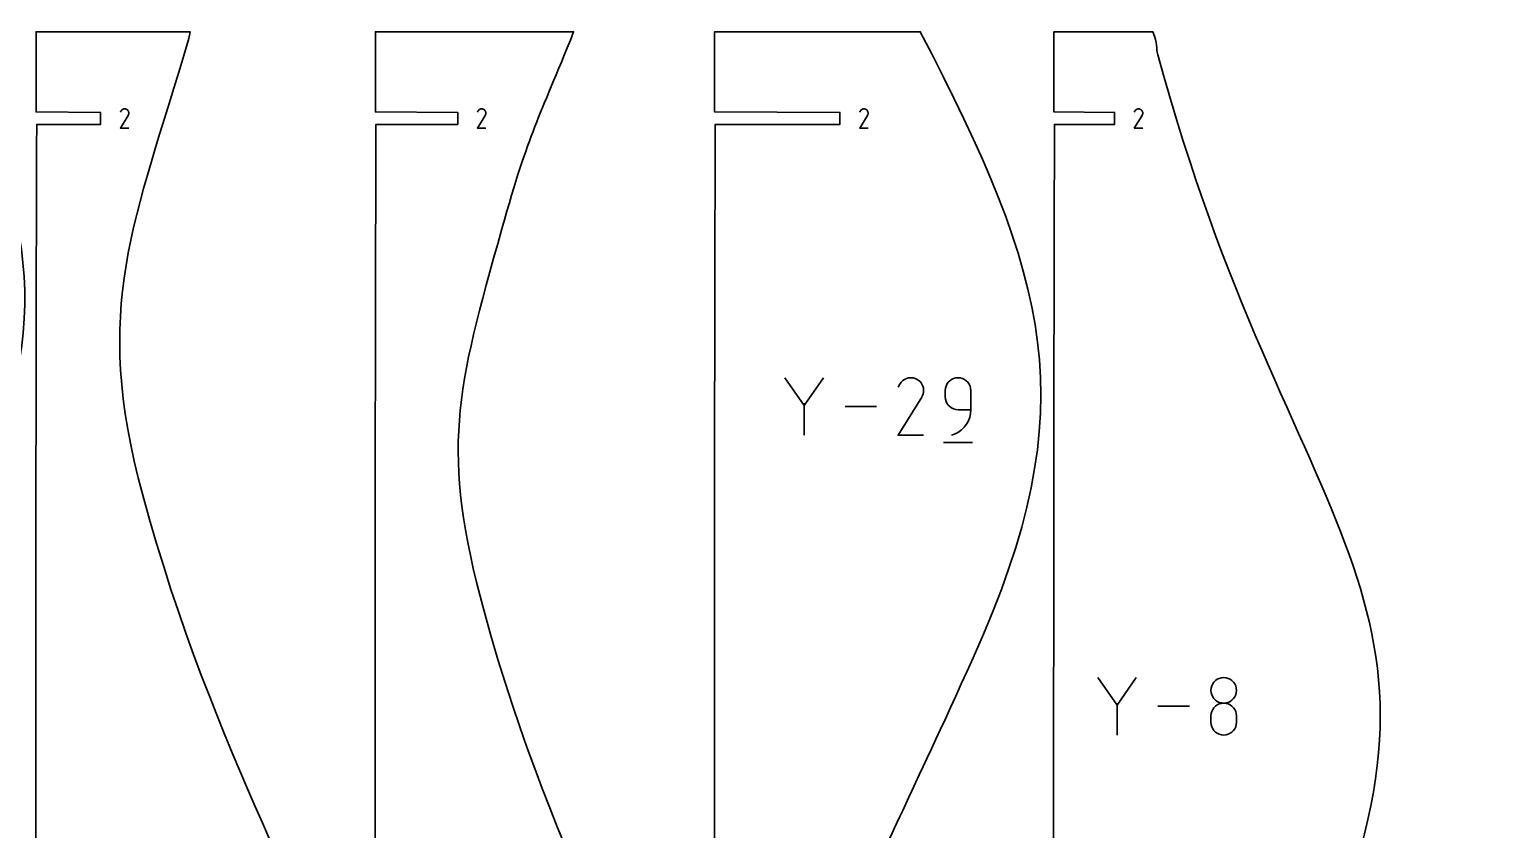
# Model space of a CAD drawing. Header units: centimetres. Extents: x -100 to 52, y -49 to 45.
# Drawn here: x -38.65 to -2.22, y -29.38 to -9.33 of the extents above; entities that cross this region are included whole.
import ezdxf

# ---------------------------------------------------------------- set-up
doc = ezdxf.new("R2010")
doc.units = ezdxf.units.CM
doc.header["$MEASUREMENT"] = 0
doc.layers.add('layer 1', color=7, linetype='Continuous')

msp = doc.modelspace()

# ---------------------------------------------------------------- linework, layer by layer
at = {"layer": 'layer 1', "color": 250, "lineweight": 35}
for points, knots in [([(-46.97251, -33.68305), (-46.97251, -33.68305), (-46.97252, -47.19137), (-46.97252, -47.19137), (-46.97252, -47.19137), (-46.97252, -47.19137), (-44.27673, -47.20637), (-44.27673, -47.20637), (-44.27673, -47.20637), (-44.27673, -47.20637), (-44.27673, -47.50637), (-44.27673, -47.50637), (-44.27673, -47.50637), (-44.27673, -47.50637), (-46.95752, -47.50637), (-46.95752, -47.50637), (-46.95752, -47.50637), (-46.95752, -47.50637), (-46.97253, -49.42971), (-46.97253, -49.42971), (-46.97253, -49.42971), (-46.97253, -49.42971), (-40.61909, -49.42972), (-40.61909, -49.42972), (-40.61909, -49.42972), (-42.99628, -45.0543), (-45.83332, -38.14556), (-44.51097, -33.18594), (-44.51097, -33.18594), (-42.70137, -26.39884), (-43.3204, -28.61647), (-40.50221, -22.38732), (-40.50221, -22.38732), (-37.73853, -16.27867), (-38.67377, -14.53094), (-40.49399, -9.40449), (-40.49399, -9.40449), (-41.5601, -9.33442), (-45.30169, -9.40054), (-46.97252, -9.40054), (-46.97252, -9.40054), (-46.97252, -9.40054), (-46.97251, -11.4062), (-46.97251, -11.4062), (-46.97251, -11.4062), (-46.97251, -11.4062), (-43.27858, -11.4212), (-43.27858, -11.4212), (-43.27858, -11.4212), (-43.27858, -11.4212), (-43.27858, -11.7212), (-43.27858, -11.7212), (-43.27858, -11.7212), (-43.27858, -11.7212), (-46.95751, -11.7212), (-46.95751, -11.7212), (-46.95751, -11.7212), (-46.97998, -19.04242), (-46.97251, -26.36179), (-46.97251, -33.68305)], [0, 0, 0, 0, 0.0625, 0.0625, 0.0625, 0.0625, 0.125, 0.125, 0.125, 0.125, 0.1875, 0.1875, 0.1875, 0.1875, 0.25, 0.25, 0.25, 0.25, 0.3125, 0.3125, 0.3125, 0.3125, 0.375, 0.375, 0.375, 0.375, 0.4375, 0.4375, 0.4375, 0.4375, 0.5, 0.5, 0.5, 0.5, 0.5625, 0.5625, 0.5625, 0.5625, 0.625, 0.625, 0.625, 0.625, 0.6875, 0.6875, 0.6875, 0.6875, 0.75, 0.75, 0.75, 0.75, 0.8125, 0.8125, 0.8125, 0.8125, 0.875, 0.875, 0.875, 0.875, 1, 1, 1, 1]), ([(-37.4695, -49.4297), (-37.4695, -49.4297), (-34.54149, -49.42946), (-34.54149, -49.42946), (-34.54149, -49.42946), (-32.00404, -43.59257), (-29.44385, -39.98871), (-30.68719, -34.54981), (-30.68719, -34.54981), (-31.32018, -31.78086), (-34.02333, -27.58252), (-35.81053, -21.00311), (-35.81053, -21.00311), (-37.0928, -16.28254), (-36.02768, -14.19826), (-34.65406, -9.57054), (-34.65406, -9.57054), (-34.65406, -9.57054), (-34.62388, -9.40048), (-34.62388, -9.40048), (-34.62388, -9.40048), (-34.62388, -9.40048), (-38.48029, -9.40051), (-38.48029, -9.40051), (-38.48029, -9.40051), (-38.48029, -9.40051), (-38.48028, -11.40618), (-38.48028, -11.40618), (-38.48028, -11.40618), (-38.48028, -11.40618), (-36.86356, -11.42118), (-36.86356, -11.42118), (-36.86356, -11.42118), (-36.86356, -11.42118), (-36.86356, -11.72118), (-36.86356, -11.72118), (-36.86356, -11.72118), (-36.86356, -11.72118), (-38.46528, -11.72118), (-38.46528, -11.72118), (-38.46528, -11.72118), (-38.50153, -23.53846), (-38.48027, -35.37221), (-38.48029, -47.19135), (-38.48029, -47.19135), (-38.48029, -47.19135), (-36.04575, -47.20635), (-36.04575, -47.20635), (-36.04575, -47.20635), (-36.04575, -47.20635), (-36.04575, -47.50635), (-36.04575, -47.50635), (-36.04575, -47.50635), (-36.04575, -47.50635), (-38.46529, -47.50635), (-38.46529, -47.50635), (-38.46529, -47.50635), (-38.46529, -47.50635), (-38.4803, -49.4297), (-38.4803, -49.4297), (-38.4803, -49.4297), (-38.4803, -49.4297), (-37.4695, -49.4297), (-37.4695, -49.4297)], [0, 0, 0, 0, 0.05882353, 0.05882353, 0.05882353, 0.05882353, 0.11764706, 0.11764706, 0.11764706, 0.11764706, 0.17647059, 0.17647059, 0.17647059, 0.17647059, 0.23529412, 0.23529412, 0.23529412, 0.23529412, 0.29411765, 0.29411765, 0.29411765, 0.29411765, 0.35294118, 0.35294118, 0.35294118, 0.35294118, 0.41176471, 0.41176471, 0.41176471, 0.41176471, 0.47058824, 0.47058824, 0.47058824, 0.47058824, 0.52941176, 0.52941176, 0.52941176, 0.52941176, 0.58823529, 0.58823529, 0.58823529, 0.58823529, 0.64705882, 0.64705882, 0.64705882, 0.64705882, 0.70588235, 0.70588235, 0.70588235, 0.70588235, 0.76470588, 0.76470588, 0.76470588, 0.76470588, 0.82352941, 0.82352941, 0.82352941, 0.82352941, 0.88235294, 0.88235294, 0.88235294, 0.88235294, 1, 1, 1, 1]), ([(-24.13662, -47.68926), (-22.34251, -44.39779), (-21.29447, -41.16582), (-22.13135, -37.51587), (-22.13135, -37.51587), (-22.93789, -33.99822), (-25.44959, -30.56522), (-27.26744, -23.90379), (-27.26744, -23.90379), (-28.36561, -19.87958), (-27.96541, -18.39204), (-26.82126, -14.33683), (-26.82126, -14.33683), (-26.11019, -11.8166), (-25.92911, -11.67033), (-25.02457, -9.40047), (-25.02457, -9.40047), (-25.02457, -9.40047), (-29.98754, -9.40052), (-29.98754, -9.40052), (-29.98754, -9.40052), (-29.98754, -9.40052), (-29.98809, -11.40619), (-29.98809, -11.40619), (-29.98809, -11.40619), (-29.98809, -11.40619), (-27.92709, -11.42119), (-27.92709, -11.42119), (-27.92709, -11.42119), (-27.92709, -11.42119), (-27.92709, -11.72119), (-27.92709, -11.72119), (-27.92709, -11.72119), (-27.92709, -11.72119), (-29.97309, -11.72119), (-29.97309, -11.72119), (-29.97309, -11.72119), (-30.00931, -23.53848), (-29.98807, -35.37221), (-29.98809, -47.19135), (-29.98809, -47.19135), (-29.98809, -47.19135), (-26.93232, -47.20635), (-26.93232, -47.20635), (-26.93232, -47.20635), (-26.93232, -47.20635), (-26.93232, -47.50635), (-26.93232, -47.50635), (-26.93232, -47.50635), (-26.93232, -47.50635), (-29.97309, -47.50635), (-29.97309, -47.50635), (-29.97309, -47.50635), (-29.97309, -47.50635), (-29.98809, -49.42971), (-29.98809, -49.42971), (-29.98809, -49.42971), (-29.98809, -49.42971), (-24.93299, -49.42971), (-24.93299, -49.42971), (-24.93299, -49.42971), (-24.93299, -49.42971), (-24.13662, -47.68926), (-24.13662, -47.68926)], [0, 0, 0, 0, 0.05882353, 0.05882353, 0.05882353, 0.05882353, 0.11764706, 0.11764706, 0.11764706, 0.11764706, 0.17647059, 0.17647059, 0.17647059, 0.17647059, 0.23529412, 0.23529412, 0.23529412, 0.23529412, 0.29411765, 0.29411765, 0.29411765, 0.29411765, 0.35294118, 0.35294118, 0.35294118, 0.35294118, 0.41176471, 0.41176471, 0.41176471, 0.41176471, 0.47058824, 0.47058824, 0.47058824, 0.47058824, 0.52941176, 0.52941176, 0.52941176, 0.52941176, 0.58823529, 0.58823529, 0.58823529, 0.58823529, 0.64705882, 0.64705882, 0.64705882, 0.64705882, 0.70588235, 0.70588235, 0.70588235, 0.70588235, 0.76470588, 0.76470588, 0.76470588, 0.76470588, 0.82352941, 0.82352941, 0.82352941, 0.82352941, 0.88235294, 0.88235294, 0.88235294, 0.88235294, 1, 1, 1, 1]), ([(-21.49588, -42.21693), (-21.49588, -42.21693), (-21.49589, -47.19136), (-21.49589, -47.19136), (-21.49589, -47.19136), (-21.49589, -47.19136), (-19.37019, -47.20636), (-19.37019, -47.20636), (-19.37019, -47.20636), (-19.37019, -47.20636), (-19.37019, -47.50636), (-19.37019, -47.50636), (-19.37019, -47.50636), (-19.37019, -47.50636), (-21.48089, -47.50636), (-21.48089, -47.50636), (-21.48089, -47.50636), (-21.48089, -47.50636), (-21.49589, -49.42972), (-21.49589, -49.42972), (-21.49589, -49.42972), (-21.49589, -49.42972), (-16.44078, -49.42971), (-16.44078, -49.42971), (-16.44078, -49.42971), (-17.84789, -45.92384), (-20.18215, -40.43414), (-19.19208, -36.66673), (-19.19208, -36.66673), (-17.19054, -29.05045), (-18.32645, -32.37485), (-15.02472, -25.07084), (-15.02472, -25.07084), (-12.15916, -18.73171), (-13.15157, -15.56762), (-16.347, -9.40049), (-16.347, -9.40049), (-16.347, -9.40049), (-21.49589, -9.40053), (-21.49589, -9.40053), (-21.49589, -9.40053), (-21.49589, -9.40053), (-21.49589, -11.40619), (-21.49589, -11.40619), (-21.49589, -11.40619), (-21.49589, -11.40619), (-18.35797, -11.42119), (-18.35797, -11.42119), (-18.35797, -11.42119), (-18.35797, -11.42119), (-18.35797, -11.72119), (-18.35797, -11.72119), (-18.35797, -11.72119), (-18.35797, -11.72119), (-21.48089, -11.72119), (-21.48089, -11.72119), (-21.48089, -11.72119), (-21.51205, -21.88293), (-21.49588, -32.05421), (-21.49588, -42.21693)], [0, 0, 0, 0, 0.0625, 0.0625, 0.0625, 0.0625, 0.125, 0.125, 0.125, 0.125, 0.1875, 0.1875, 0.1875, 0.1875, 0.25, 0.25, 0.25, 0.25, 0.3125, 0.3125, 0.3125, 0.3125, 0.375, 0.375, 0.375, 0.375, 0.4375, 0.4375, 0.4375, 0.4375, 0.5, 0.5, 0.5, 0.5, 0.5625, 0.5625, 0.5625, 0.5625, 0.625, 0.625, 0.625, 0.625, 0.6875, 0.6875, 0.6875, 0.6875, 0.75, 0.75, 0.75, 0.75, 0.8125, 0.8125, 0.8125, 0.8125, 0.875, 0.875, 0.875, 0.875, 1, 1, 1, 1]), ([(-10.89145, -47.68926), (-11.51258, -43.60553), (-8.03931, -36.49892), (-6.53284, -33.1214), (-6.53284, -33.1214), (-2.21573, -23.44236), (-7.11067, -22.1584), (-10.3996, -9.98059), (-10.3996, -9.98059), (-10.45217, -9.78595), (-10.4042, -9.71659), (-10.52526, -9.40052), (-10.52526, -9.40052), (-10.52526, -9.40052), (-13.0037, -9.40056), (-13.0037, -9.40056), (-13.0037, -9.40056), (-13.0037, -9.40056), (-13.00369, -11.40619), (-13.00369, -11.40619), (-13.00369, -11.40619), (-13.00369, -11.40619), (-11.48609, -11.42119), (-11.48609, -11.42119), (-11.48609, -11.42119), (-11.48609, -11.42119), (-11.48609, -11.72119), (-11.48609, -11.72119), (-11.48609, -11.72119), (-11.48609, -11.72119), (-12.98869, -11.72119), (-12.98869, -11.72119), (-12.98869, -11.72119), (-13.02489, -23.53849), (-13.00362, -35.37221), (-13.00369, -47.19136), (-13.00369, -47.19136), (-13.00369, -47.19136), (-11.96148, -47.20636), (-11.96148, -47.20636), (-11.96148, -47.20636), (-11.96148, -47.20636), (-11.96148, -47.50636), (-11.96148, -47.50636), (-11.96148, -47.50636), (-11.96148, -47.50636), (-12.98869, -47.50636), (-12.98869, -47.50636), (-12.98869, -47.50636), (-12.98869, -47.50636), (-13.0037, -49.42969), (-13.0037, -49.42969), (-13.0037, -49.42969), (-13.0037, -49.42969), (-10.57145, -49.42972), (-10.57145, -49.42972), (-10.57145, -49.42972), (-10.57145, -49.42972), (-10.89145, -47.68926), (-10.89145, -47.68926)], [0, 0, 0, 0, 0.0625, 0.0625, 0.0625, 0.0625, 0.125, 0.125, 0.125, 0.125, 0.1875, 0.1875, 0.1875, 0.1875, 0.25, 0.25, 0.25, 0.25, 0.3125, 0.3125, 0.3125, 0.3125, 0.375, 0.375, 0.375, 0.375, 0.4375, 0.4375, 0.4375, 0.4375, 0.5, 0.5, 0.5, 0.5, 0.5625, 0.5625, 0.5625, 0.5625, 0.625, 0.625, 0.625, 0.625, 0.6875, 0.6875, 0.6875, 0.6875, 0.75, 0.75, 0.75, 0.75, 0.8125, 0.8125, 0.8125, 0.8125, 0.875, 0.875, 0.875, 0.875, 1, 1, 1, 1]), ([(-36.15703, -11.81118), (-36.15703, -11.81118), (-36.37021, -11.81118), (-36.37021, -11.81118), (-36.37021, -11.81118), (-36.37021, -11.81118), (-36.17323, -11.49406), (-36.17323, -11.49406), (-36.17323, -11.49406), (-36.17323, -11.49406), (-36.17299, -11.49377), (-36.17299, -11.49377), (-36.17299, -11.49377), (-36.17299, -11.49377), (-36.17277, -11.49348), (-36.17277, -11.49348), (-36.17277, -11.49348), (-36.17277, -11.49348), (-36.17255, -11.49318), (-36.17255, -11.49318), (-36.17255, -11.49318), (-36.17255, -11.49318), (-36.17234, -11.49287), (-36.17234, -11.49287), (-36.17234, -11.49287), (-36.17234, -11.49287), (-36.17213, -11.49256), (-36.17213, -11.49256), (-36.17213, -11.49256), (-36.17213, -11.49256), (-36.17193, -11.49223), (-36.17193, -11.49223), (-36.17193, -11.49223), (-36.17193, -11.49223), (-36.17173, -11.49188), (-36.17173, -11.49188), (-36.17173, -11.49188), (-36.17173, -11.49188), (-36.17153, -11.49152), (-36.17153, -11.49152), (-36.17153, -11.49152), (-36.17153, -11.49152), (-36.17133, -11.49114), (-36.17133, -11.49114), (-36.17133, -11.49114), (-36.17133, -11.49114), (-36.1632, -11.47368), (-36.1632, -11.47368), (-36.1632, -11.47368), (-36.1632, -11.47368), (-36.15845, -11.45558), (-36.15845, -11.45558), (-36.15845, -11.45558), (-36.15845, -11.45558), (-36.15696, -11.43725), (-36.15696, -11.43725), (-36.15696, -11.43725), (-36.15696, -11.43725), (-36.15863, -11.41909), (-36.15863, -11.41909), (-36.15863, -11.41909), (-36.15863, -11.41909), (-36.16332, -11.40153), (-36.16332, -11.40153), (-36.16332, -11.40153), (-36.16332, -11.40153), (-36.17093, -11.38496), (-36.17093, -11.38496), (-36.17093, -11.38496), (-36.17093, -11.38496), (-36.18135, -11.3698), (-36.18135, -11.3698), (-36.18135, -11.3698), (-36.18135, -11.3698), (-36.19444, -11.35645), (-36.19444, -11.35645), (-36.19444, -11.35645), (-36.19444, -11.35645), (-36.2101, -11.34533), (-36.2101, -11.34533), (-36.2101, -11.34533), (-36.2101, -11.34533), (-36.22762, -11.33731), (-36.22762, -11.33731), (-36.22762, -11.33731), (-36.22762, -11.33731), (-36.24575, -11.33263), (-36.24575, -11.33263), (-36.24575, -11.33263), (-36.24575, -11.33263), (-36.26409, -11.33119), (-36.26409, -11.33119), (-36.26409, -11.33119), (-36.26409, -11.33119), (-36.28224, -11.33288), (-36.28224, -11.33288), (-36.28224, -11.33288), (-36.28224, -11.33288), (-36.29979, -11.33759), (-36.29979, -11.33759), (-36.29979, -11.33759), (-36.29979, -11.33759), (-36.31634, -11.34521), (-36.31634, -11.34521), (-36.31634, -11.34521), (-36.31634, -11.34521), (-36.33148, -11.35565), (-36.33148, -11.35565), (-36.33148, -11.35565), (-36.33148, -11.35565), (-36.34481, -11.3688), (-36.34481, -11.3688), (-36.34481, -11.3688), (-36.34481, -11.3688), (-36.35592, -11.38455), (-36.35592, -11.38455), (-36.35592, -11.38455), (-36.35592, -11.38455), (-36.36991, -11.4114), (-36.36991, -11.4114)], [0, 0, 0, 0, 0.03225806, 0.03225806, 0.03225806, 0.03225806, 0.06451613, 0.06451613, 0.06451613, 0.06451613, 0.09677419, 0.09677419, 0.09677419, 0.09677419, 0.12903226, 0.12903226, 0.12903226, 0.12903226, 0.16129032, 0.16129032, 0.16129032, 0.16129032, 0.19354839, 0.19354839, 0.19354839, 0.19354839, 0.22580645, 0.22580645, 0.22580645, 0.22580645, 0.25806452, 0.25806452, 0.25806452, 0.25806452, 0.29032258, 0.29032258, 0.29032258, 0.29032258, 0.32258065, 0.32258065, 0.32258065, 0.32258065, 0.35483871, 0.35483871, 0.35483871, 0.35483871, 0.38709677, 0.38709677, 0.38709677, 0.38709677, 0.41935484, 0.41935484, 0.41935484, 0.41935484, 0.4516129, 0.4516129, 0.4516129, 0.4516129, 0.48387097, 0.48387097, 0.48387097, 0.48387097, 0.51612903, 0.51612903, 0.51612903, 0.51612903, 0.5483871, 0.5483871, 0.5483871, 0.5483871, 0.58064516, 0.58064516, 0.58064516, 0.58064516, 0.61290323, 0.61290323, 0.61290323, 0.61290323, 0.64516129, 0.64516129, 0.64516129, 0.64516129, 0.67741935, 0.67741935, 0.67741935, 0.67741935, 0.70967742, 0.70967742, 0.70967742, 0.70967742, 0.74193548, 0.74193548, 0.74193548, 0.74193548, 0.77419355, 0.77419355, 0.77419355, 0.77419355, 0.80645161, 0.80645161, 0.80645161, 0.80645161, 0.83870968, 0.83870968, 0.83870968, 0.83870968, 0.87096774, 0.87096774, 0.87096774, 0.87096774, 0.90322581, 0.90322581, 0.90322581, 0.90322581, 0.93548387, 0.93548387, 0.93548387, 0.93548387, 1, 1, 1, 1]), ([(-27.22056, -11.81119), (-27.22056, -11.81119), (-27.43374, -11.81119), (-27.43374, -11.81119), (-27.43374, -11.81119), (-27.43374, -11.81119), (-27.23676, -11.49407), (-27.23676, -11.49407), (-27.23676, -11.49407), (-27.23676, -11.49407), (-27.23652, -11.49378), (-27.23652, -11.49378), (-27.23652, -11.49378), (-27.23652, -11.49378), (-27.2363, -11.49348), (-27.2363, -11.49348), (-27.2363, -11.49348), (-27.2363, -11.49348), (-27.23608, -11.49319), (-27.23608, -11.49319), (-27.23608, -11.49319), (-27.23608, -11.49319), (-27.23587, -11.49288), (-27.23587, -11.49288), (-27.23587, -11.49288), (-27.23587, -11.49288), (-27.23566, -11.49256), (-27.23566, -11.49256), (-27.23566, -11.49256), (-27.23566, -11.49256), (-27.23546, -11.49223), (-27.23546, -11.49223), (-27.23546, -11.49223), (-27.23546, -11.49223), (-27.23526, -11.49189), (-27.23526, -11.49189), (-27.23526, -11.49189), (-27.23526, -11.49189), (-27.23506, -11.49153), (-27.23506, -11.49153), (-27.23506, -11.49153), (-27.23506, -11.49153), (-27.23486, -11.49115), (-27.23486, -11.49115), (-27.23486, -11.49115), (-27.23486, -11.49115), (-27.22673, -11.47369), (-27.22673, -11.47369), (-27.22673, -11.47369), (-27.22673, -11.47369), (-27.22198, -11.45558), (-27.22198, -11.45558), (-27.22198, -11.45558), (-27.22198, -11.45558), (-27.22049, -11.43725), (-27.22049, -11.43725), (-27.22049, -11.43725), (-27.22049, -11.43725), (-27.22216, -11.4191), (-27.22216, -11.4191), (-27.22216, -11.4191), (-27.22216, -11.4191), (-27.22685, -11.40153), (-27.22685, -11.40153), (-27.22685, -11.40153), (-27.22685, -11.40153), (-27.23446, -11.38497), (-27.23446, -11.38497), (-27.23446, -11.38497), (-27.23446, -11.38497), (-27.24488, -11.36981), (-27.24488, -11.36981), (-27.24488, -11.36981), (-27.24488, -11.36981), (-27.25797, -11.35646), (-27.25797, -11.35646), (-27.25797, -11.35646), (-27.25797, -11.35646), (-27.27363, -11.34534), (-27.27363, -11.34534), (-27.27363, -11.34534), (-27.27363, -11.34534), (-27.29115, -11.33732), (-27.29115, -11.33732), (-27.29115, -11.33732), (-27.29115, -11.33732), (-27.30928, -11.33264), (-27.30928, -11.33264), (-27.30928, -11.33264), (-27.30928, -11.33264), (-27.32762, -11.3312), (-27.32762, -11.3312), (-27.32762, -11.3312), (-27.32762, -11.3312), (-27.34577, -11.33288), (-27.34577, -11.33288), (-27.34577, -11.33288), (-27.34577, -11.33288), (-27.36332, -11.33759), (-27.36332, -11.33759), (-27.36332, -11.33759), (-27.36332, -11.33759), (-27.37987, -11.34522), (-27.37987, -11.34522), (-27.37987, -11.34522), (-27.37987, -11.34522), (-27.39501, -11.35566), (-27.39501, -11.35566), (-27.39501, -11.35566), (-27.39501, -11.35566), (-27.40834, -11.36881), (-27.40834, -11.36881), (-27.40834, -11.36881), (-27.40834, -11.36881), (-27.41945, -11.38456), (-27.41945, -11.38456), (-27.41945, -11.38456), (-27.41945, -11.38456), (-27.43344, -11.41141), (-27.43344, -11.41141)], [0, 0, 0, 0, 0.03225806, 0.03225806, 0.03225806, 0.03225806, 0.06451613, 0.06451613, 0.06451613, 0.06451613, 0.09677419, 0.09677419, 0.09677419, 0.09677419, 0.12903226, 0.12903226, 0.12903226, 0.12903226, 0.16129032, 0.16129032, 0.16129032, 0.16129032, 0.19354839, 0.19354839, 0.19354839, 0.19354839, 0.22580645, 0.22580645, 0.22580645, 0.22580645, 0.25806452, 0.25806452, 0.25806452, 0.25806452, 0.29032258, 0.29032258, 0.29032258, 0.29032258, 0.32258065, 0.32258065, 0.32258065, 0.32258065, 0.35483871, 0.35483871, 0.35483871, 0.35483871, 0.38709677, 0.38709677, 0.38709677, 0.38709677, 0.41935484, 0.41935484, 0.41935484, 0.41935484, 0.4516129, 0.4516129, 0.4516129, 0.4516129, 0.48387097, 0.48387097, 0.48387097, 0.48387097, 0.51612903, 0.51612903, 0.51612903, 0.51612903, 0.5483871, 0.5483871, 0.5483871, 0.5483871, 0.58064516, 0.58064516, 0.58064516, 0.58064516, 0.61290323, 0.61290323, 0.61290323, 0.61290323, 0.64516129, 0.64516129, 0.64516129, 0.64516129, 0.67741935, 0.67741935, 0.67741935, 0.67741935, 0.70967742, 0.70967742, 0.70967742, 0.70967742, 0.74193548, 0.74193548, 0.74193548, 0.74193548, 0.77419355, 0.77419355, 0.77419355, 0.77419355, 0.80645161, 0.80645161, 0.80645161, 0.80645161, 0.83870968, 0.83870968, 0.83870968, 0.83870968, 0.87096774, 0.87096774, 0.87096774, 0.87096774, 0.90322581, 0.90322581, 0.90322581, 0.90322581, 0.93548387, 0.93548387, 0.93548387, 0.93548387, 1, 1, 1, 1]), ([(-17.65144, -11.8112), (-17.65144, -11.8112), (-17.86462, -11.8112), (-17.86462, -11.8112), (-17.86462, -11.8112), (-17.86462, -11.8112), (-17.66763, -11.49408), (-17.66763, -11.49408), (-17.66763, -11.49408), (-17.66763, -11.49408), (-17.6674, -11.49379), (-17.6674, -11.49379), (-17.6674, -11.49379), (-17.6674, -11.49379), (-17.66717, -11.49349), (-17.66717, -11.49349), (-17.66717, -11.49349), (-17.66717, -11.49349), (-17.66695, -11.49319), (-17.66695, -11.49319), (-17.66695, -11.49319), (-17.66695, -11.49319), (-17.66674, -11.49289), (-17.66674, -11.49289), (-17.66674, -11.49289), (-17.66674, -11.49289), (-17.66654, -11.49257), (-17.66654, -11.49257), (-17.66654, -11.49257), (-17.66654, -11.49257), (-17.66634, -11.49224), (-17.66634, -11.49224), (-17.66634, -11.49224), (-17.66634, -11.49224), (-17.66614, -11.4919), (-17.66614, -11.4919), (-17.66614, -11.4919), (-17.66614, -11.4919), (-17.66594, -11.49154), (-17.66594, -11.49154), (-17.66594, -11.49154), (-17.66594, -11.49154), (-17.66574, -11.49116), (-17.66574, -11.49116), (-17.66574, -11.49116), (-17.66574, -11.49116), (-17.6576, -11.47369), (-17.6576, -11.47369), (-17.6576, -11.47369), (-17.6576, -11.47369), (-17.65285, -11.45559), (-17.65285, -11.45559), (-17.65285, -11.45559), (-17.65285, -11.45559), (-17.65137, -11.43726), (-17.65137, -11.43726), (-17.65137, -11.43726), (-17.65137, -11.43726), (-17.65303, -11.41911), (-17.65303, -11.41911), (-17.65303, -11.41911), (-17.65303, -11.41911), (-17.65773, -11.40154), (-17.65773, -11.40154), (-17.65773, -11.40154), (-17.65773, -11.40154), (-17.66534, -11.38497), (-17.66534, -11.38497), (-17.66534, -11.38497), (-17.66534, -11.38497), (-17.67575, -11.36981), (-17.67575, -11.36981), (-17.67575, -11.36981), (-17.67575, -11.36981), (-17.68885, -11.35647), (-17.68885, -11.35647), (-17.68885, -11.35647), (-17.68885, -11.35647), (-17.70451, -11.34534), (-17.70451, -11.34534), (-17.70451, -11.34534), (-17.70451, -11.34534), (-17.72202, -11.33733), (-17.72202, -11.33733), (-17.72202, -11.33733), (-17.72202, -11.33733), (-17.74015, -11.33265), (-17.74015, -11.33265), (-17.74015, -11.33265), (-17.74015, -11.33265), (-17.75849, -11.3312), (-17.75849, -11.3312), (-17.75849, -11.3312), (-17.75849, -11.3312), (-17.77664, -11.33289), (-17.77664, -11.33289), (-17.77664, -11.33289), (-17.77664, -11.33289), (-17.7942, -11.3376), (-17.7942, -11.3376), (-17.7942, -11.3376), (-17.7942, -11.3376), (-17.81074, -11.34523), (-17.81074, -11.34523), (-17.81074, -11.34523), (-17.81074, -11.34523), (-17.82589, -11.35567), (-17.82589, -11.35567), (-17.82589, -11.35567), (-17.82589, -11.35567), (-17.83921, -11.36882), (-17.83921, -11.36882), (-17.83921, -11.36882), (-17.83921, -11.36882), (-17.85032, -11.38457), (-17.85032, -11.38457), (-17.85032, -11.38457), (-17.85032, -11.38457), (-17.86432, -11.41142), (-17.86432, -11.41142)], [0, 0, 0, 0, 0.03225806, 0.03225806, 0.03225806, 0.03225806, 0.06451613, 0.06451613, 0.06451613, 0.06451613, 0.09677419, 0.09677419, 0.09677419, 0.09677419, 0.12903226, 0.12903226, 0.12903226, 0.12903226, 0.16129032, 0.16129032, 0.16129032, 0.16129032, 0.19354839, 0.19354839, 0.19354839, 0.19354839, 0.22580645, 0.22580645, 0.22580645, 0.22580645, 0.25806452, 0.25806452, 0.25806452, 0.25806452, 0.29032258, 0.29032258, 0.29032258, 0.29032258, 0.32258065, 0.32258065, 0.32258065, 0.32258065, 0.35483871, 0.35483871, 0.35483871, 0.35483871, 0.38709677, 0.38709677, 0.38709677, 0.38709677, 0.41935484, 0.41935484, 0.41935484, 0.41935484, 0.4516129, 0.4516129, 0.4516129, 0.4516129, 0.48387097, 0.48387097, 0.48387097, 0.48387097, 0.51612903, 0.51612903, 0.51612903, 0.51612903, 0.5483871, 0.5483871, 0.5483871, 0.5483871, 0.58064516, 0.58064516, 0.58064516, 0.58064516, 0.61290323, 0.61290323, 0.61290323, 0.61290323, 0.64516129, 0.64516129, 0.64516129, 0.64516129, 0.67741935, 0.67741935, 0.67741935, 0.67741935, 0.70967742, 0.70967742, 0.70967742, 0.70967742, 0.74193548, 0.74193548, 0.74193548, 0.74193548, 0.77419355, 0.77419355, 0.77419355, 0.77419355, 0.80645161, 0.80645161, 0.80645161, 0.80645161, 0.83870968, 0.83870968, 0.83870968, 0.83870968, 0.87096774, 0.87096774, 0.87096774, 0.87096774, 0.90322581, 0.90322581, 0.90322581, 0.90322581, 0.93548387, 0.93548387, 0.93548387, 0.93548387, 1, 1, 1, 1]), ([(-10.77956, -11.8112), (-10.77956, -11.8112), (-10.99274, -11.8112), (-10.99274, -11.8112), (-10.99274, -11.8112), (-10.99274, -11.8112), (-10.79576, -11.49408), (-10.79576, -11.49408), (-10.79576, -11.49408), (-10.79576, -11.49408), (-10.79552, -11.49379), (-10.79552, -11.49379), (-10.79552, -11.49379), (-10.79552, -11.49379), (-10.7953, -11.49349), (-10.7953, -11.49349), (-10.7953, -11.49349), (-10.7953, -11.49349), (-10.79508, -11.49319), (-10.79508, -11.49319), (-10.79508, -11.49319), (-10.79508, -11.49319), (-10.79487, -11.49289), (-10.79487, -11.49289), (-10.79487, -11.49289), (-10.79487, -11.49289), (-10.79466, -11.49257), (-10.79466, -11.49257), (-10.79466, -11.49257), (-10.79466, -11.49257), (-10.79446, -11.49224), (-10.79446, -11.49224), (-10.79446, -11.49224), (-10.79446, -11.49224), (-10.79426, -11.4919), (-10.79426, -11.4919), (-10.79426, -11.4919), (-10.79426, -11.4919), (-10.79406, -11.49154), (-10.79406, -11.49154), (-10.79406, -11.49154), (-10.79406, -11.49154), (-10.79386, -11.49116), (-10.79386, -11.49116), (-10.79386, -11.49116), (-10.79386, -11.49116), (-10.78573, -11.47369), (-10.78573, -11.47369), (-10.78573, -11.47369), (-10.78573, -11.47369), (-10.78098, -11.45559), (-10.78098, -11.45559), (-10.78098, -11.45559), (-10.78098, -11.45559), (-10.77949, -11.43726), (-10.77949, -11.43726), (-10.77949, -11.43726), (-10.77949, -11.43726), (-10.78115, -11.41911), (-10.78115, -11.41911), (-10.78115, -11.41911), (-10.78115, -11.41911), (-10.78585, -11.40154), (-10.78585, -11.40154), (-10.78585, -11.40154), (-10.78585, -11.40154), (-10.79346, -11.38497), (-10.79346, -11.38497), (-10.79346, -11.38497), (-10.79346, -11.38497), (-10.80388, -11.36981), (-10.80388, -11.36981), (-10.80388, -11.36981), (-10.80388, -11.36981), (-10.81697, -11.35647), (-10.81697, -11.35647), (-10.81697, -11.35647), (-10.81697, -11.35647), (-10.83263, -11.34535), (-10.83263, -11.34535), (-10.83263, -11.34535), (-10.83263, -11.34535), (-10.85014, -11.33733), (-10.85014, -11.33733), (-10.85014, -11.33733), (-10.85014, -11.33733), (-10.86827, -11.33265), (-10.86827, -11.33265), (-10.86827, -11.33265), (-10.86827, -11.33265), (-10.88662, -11.33121), (-10.88662, -11.33121), (-10.88662, -11.33121), (-10.88662, -11.33121), (-10.90477, -11.33289), (-10.90477, -11.33289), (-10.90477, -11.33289), (-10.90477, -11.33289), (-10.92232, -11.3376), (-10.92232, -11.3376), (-10.92232, -11.3376), (-10.92232, -11.3376), (-10.93887, -11.34523), (-10.93887, -11.34523), (-10.93887, -11.34523), (-10.93887, -11.34523), (-10.95401, -11.35567), (-10.95401, -11.35567), (-10.95401, -11.35567), (-10.95401, -11.35567), (-10.96734, -11.36882), (-10.96734, -11.36882), (-10.96734, -11.36882), (-10.96734, -11.36882), (-10.97845, -11.38457), (-10.97845, -11.38457), (-10.97845, -11.38457), (-10.97845, -11.38457), (-10.99244, -11.41142), (-10.99244, -11.41142)], [0, 0, 0, 0, 0.03225806, 0.03225806, 0.03225806, 0.03225806, 0.06451613, 0.06451613, 0.06451613, 0.06451613, 0.09677419, 0.09677419, 0.09677419, 0.09677419, 0.12903226, 0.12903226, 0.12903226, 0.12903226, 0.16129032, 0.16129032, 0.16129032, 0.16129032, 0.19354839, 0.19354839, 0.19354839, 0.19354839, 0.22580645, 0.22580645, 0.22580645, 0.22580645, 0.25806452, 0.25806452, 0.25806452, 0.25806452, 0.29032258, 0.29032258, 0.29032258, 0.29032258, 0.32258065, 0.32258065, 0.32258065, 0.32258065, 0.35483871, 0.35483871, 0.35483871, 0.35483871, 0.38709677, 0.38709677, 0.38709677, 0.38709677, 0.41935484, 0.41935484, 0.41935484, 0.41935484, 0.4516129, 0.4516129, 0.4516129, 0.4516129, 0.48387097, 0.48387097, 0.48387097, 0.48387097, 0.51612903, 0.51612903, 0.51612903, 0.51612903, 0.5483871, 0.5483871, 0.5483871, 0.5483871, 0.58064516, 0.58064516, 0.58064516, 0.58064516, 0.61290323, 0.61290323, 0.61290323, 0.61290323, 0.64516129, 0.64516129, 0.64516129, 0.64516129, 0.67741935, 0.67741935, 0.67741935, 0.67741935, 0.70967742, 0.70967742, 0.70967742, 0.70967742, 0.74193548, 0.74193548, 0.74193548, 0.74193548, 0.77419355, 0.77419355, 0.77419355, 0.77419355, 0.80645161, 0.80645161, 0.80645161, 0.80645161, 0.83870968, 0.83870968, 0.83870968, 0.83870968, 0.87096774, 0.87096774, 0.87096774, 0.87096774, 0.90322581, 0.90322581, 0.90322581, 0.90322581, 0.93548387, 0.93548387, 0.93548387, 0.93548387, 1, 1, 1, 1]), ([(-18.77295, -18.06063), (-18.77295, -18.06063), (-19.25359, -18.75583), (-19.25359, -18.75583), (-19.25359, -18.75583), (-19.25359, -18.75583), (-19.73432, -18.06063), (-19.73432, -18.06063)], [0, 0, 0, 0, 0.33333333, 0.33333333, 0.33333333, 0.33333333, 1, 1, 1, 1]), ([(-16.26381, -19.50189), (-16.26381, -19.50189), (-16.90388, -19.50189), (-16.90388, -19.50189), (-16.90388, -19.50189), (-16.90388, -19.50189), (-16.31243, -18.54974), (-16.31243, -18.54974), (-16.31243, -18.54974), (-16.31243, -18.54974), (-16.31173, -18.54886), (-16.31173, -18.54886), (-16.31173, -18.54886), (-16.31173, -18.54886), (-16.31105, -18.54798), (-16.31105, -18.54798), (-16.31105, -18.54798), (-16.31105, -18.54798), (-16.31039, -18.54708), (-16.31039, -18.54708), (-16.31039, -18.54708), (-16.31039, -18.54708), (-16.30976, -18.54616), (-16.30976, -18.54616), (-16.30976, -18.54616), (-16.30976, -18.54616), (-16.30914, -18.54521), (-16.30914, -18.54521), (-16.30914, -18.54521), (-16.30914, -18.54521), (-16.30854, -18.54423), (-16.30854, -18.54423), (-16.30854, -18.54423), (-16.30854, -18.54423), (-16.30794, -18.54319), (-16.30794, -18.54319), (-16.30794, -18.54319), (-16.30794, -18.54319), (-16.30734, -18.54211), (-16.30734, -18.54211), (-16.30734, -18.54211), (-16.30734, -18.54211), (-16.30674, -18.54097), (-16.30674, -18.54097), (-16.30674, -18.54097), (-16.30674, -18.54097), (-16.28232, -18.48854), (-16.28232, -18.48854), (-16.28232, -18.48854), (-16.28232, -18.48854), (-16.26805, -18.43418), (-16.26805, -18.43418), (-16.26805, -18.43418), (-16.26805, -18.43418), (-16.26359, -18.37914), (-16.26359, -18.37914), (-16.26359, -18.37914), (-16.26359, -18.37914), (-16.26858, -18.32464), (-16.26858, -18.32464), (-16.26858, -18.32464), (-16.26858, -18.32464), (-16.28268, -18.2719), (-16.28268, -18.2719), (-16.28268, -18.2719), (-16.28268, -18.2719), (-16.30554, -18.22216), (-16.30554, -18.22216), (-16.30554, -18.22216), (-16.30554, -18.22216), (-16.3368, -18.17663), (-16.3368, -18.17663), (-16.3368, -18.17663), (-16.3368, -18.17663), (-16.37612, -18.13656), (-16.37612, -18.13656), (-16.37612, -18.13656), (-16.37612, -18.13656), (-16.42315, -18.10317), (-16.42315, -18.10317), (-16.42315, -18.10317), (-16.42315, -18.10317), (-16.47573, -18.0791), (-16.47573, -18.0791), (-16.47573, -18.0791), (-16.47573, -18.0791), (-16.53016, -18.06505), (-16.53016, -18.06505), (-16.53016, -18.06505), (-16.53016, -18.06505), (-16.58524, -18.06071), (-16.58524, -18.06071), (-16.58524, -18.06071), (-16.58524, -18.06071), (-16.63973, -18.06577), (-16.63973, -18.06577), (-16.63973, -18.06577), (-16.63973, -18.06577), (-16.69243, -18.07991), (-16.69243, -18.07991), (-16.69243, -18.07991), (-16.69243, -18.07991), (-16.74212, -18.10281), (-16.74212, -18.10281), (-16.74212, -18.10281), (-16.74212, -18.10281), (-16.78758, -18.13416), (-16.78758, -18.13416), (-16.78758, -18.13416), (-16.78758, -18.13416), (-16.8276, -18.17364), (-16.8276, -18.17364), (-16.8276, -18.17364), (-16.8276, -18.17364), (-16.86095, -18.22093), (-16.86095, -18.22093), (-16.86095, -18.22093), (-16.86095, -18.22093), (-16.90297, -18.30155), (-16.90297, -18.30155)], [0, 0, 0, 0, 0.03225806, 0.03225806, 0.03225806, 0.03225806, 0.06451613, 0.06451613, 0.06451613, 0.06451613, 0.09677419, 0.09677419, 0.09677419, 0.09677419, 0.12903226, 0.12903226, 0.12903226, 0.12903226, 0.16129032, 0.16129032, 0.16129032, 0.16129032, 0.19354839, 0.19354839, 0.19354839, 0.19354839, 0.22580645, 0.22580645, 0.22580645, 0.22580645, 0.25806452, 0.25806452, 0.25806452, 0.25806452, 0.29032258, 0.29032258, 0.29032258, 0.29032258, 0.32258065, 0.32258065, 0.32258065, 0.32258065, 0.35483871, 0.35483871, 0.35483871, 0.35483871, 0.38709677, 0.38709677, 0.38709677, 0.38709677, 0.41935484, 0.41935484, 0.41935484, 0.41935484, 0.4516129, 0.4516129, 0.4516129, 0.4516129, 0.48387097, 0.48387097, 0.48387097, 0.48387097, 0.51612903, 0.51612903, 0.51612903, 0.51612903, 0.5483871, 0.5483871, 0.5483871, 0.5483871, 0.58064516, 0.58064516, 0.58064516, 0.58064516, 0.61290323, 0.61290323, 0.61290323, 0.61290323, 0.64516129, 0.64516129, 0.64516129, 0.64516129, 0.67741935, 0.67741935, 0.67741935, 0.67741935, 0.70967742, 0.70967742, 0.70967742, 0.70967742, 0.74193548, 0.74193548, 0.74193548, 0.74193548, 0.77419355, 0.77419355, 0.77419355, 0.77419355, 0.80645161, 0.80645161, 0.80645161, 0.80645161, 0.83870968, 0.83870968, 0.83870968, 0.83870968, 0.87096774, 0.87096774, 0.87096774, 0.87096774, 0.90322581, 0.90322581, 0.90322581, 0.90322581, 0.93548387, 0.93548387, 0.93548387, 0.93548387, 1, 1, 1, 1]), ([(-15.56346, -19.50187), (-15.56346, -19.50187), (-15.47194, -19.46777), (-15.47194, -19.46777), (-15.47194, -19.46777), (-15.47194, -19.46777), (-15.38793, -19.42167), (-15.38793, -19.42167), (-15.38793, -19.42167), (-15.38793, -19.42167), (-15.31231, -19.36475), (-15.31231, -19.36475), (-15.31231, -19.36475), (-15.31231, -19.36475), (-15.24595, -19.29819), (-15.24595, -19.29819), (-15.24595, -19.29819), (-15.24595, -19.29819), (-15.1897, -19.22315), (-15.1897, -19.22315), (-15.1897, -19.22315), (-15.1897, -19.22315), (-15.14444, -19.14082), (-15.14444, -19.14082), (-15.14444, -19.14082), (-15.14444, -19.14082), (-15.11104, -19.05237), (-15.11104, -19.05237), (-15.11104, -19.05237), (-15.11104, -19.05237), (-15.09036, -18.95898), (-15.09036, -18.95898), (-15.09036, -18.95898), (-15.09036, -18.95898), (-15.08327, -18.86181), (-15.08327, -18.86181), (-15.08327, -18.86181), (-15.08327, -18.86181), (-15.08327, -18.38117), (-15.08327, -18.38117), (-15.08327, -18.38117), (-15.08327, -18.38117), (-15.08842, -18.32359), (-15.08842, -18.32359), (-15.08842, -18.32359), (-15.08842, -18.32359), (-15.10328, -18.26939), (-15.10328, -18.26939), (-15.10328, -18.26939), (-15.10328, -18.26939), (-15.12694, -18.21947), (-15.12694, -18.21947), (-15.12694, -18.21947), (-15.12694, -18.21947), (-15.1585, -18.17473), (-15.1585, -18.17473), (-15.1585, -18.17473), (-15.1585, -18.17473), (-15.19706, -18.13609), (-15.19706, -18.13609), (-15.19706, -18.13609), (-15.19706, -18.13609), (-15.24172, -18.10446), (-15.24172, -18.10446), (-15.24172, -18.10446), (-15.24172, -18.10446), (-15.29159, -18.08074), (-15.29159, -18.08074), (-15.29159, -18.08074), (-15.29159, -18.08074), (-15.34575, -18.06585), (-15.34575, -18.06585), (-15.34575, -18.06585), (-15.34575, -18.06585), (-15.40331, -18.06068), (-15.40331, -18.06068), (-15.40331, -18.06068), (-15.40331, -18.06068), (-15.46075, -18.06585), (-15.46075, -18.06585), (-15.46075, -18.06585), (-15.46075, -18.06585), (-15.51484, -18.08074), (-15.51484, -18.08074), (-15.51484, -18.08074), (-15.51484, -18.08074), (-15.56469, -18.10446), (-15.56469, -18.10446), (-15.56469, -18.10446), (-15.56469, -18.10446), (-15.60937, -18.13609), (-15.60937, -18.13609), (-15.60937, -18.13609), (-15.60937, -18.13609), (-15.64796, -18.17473), (-15.64796, -18.17473), (-15.64796, -18.17473), (-15.64796, -18.17473), (-15.67957, -18.21947), (-15.67957, -18.21947), (-15.67957, -18.21947), (-15.67957, -18.21947), (-15.70328, -18.26939), (-15.70328, -18.26939), (-15.70328, -18.26939), (-15.70328, -18.26939), (-15.71817, -18.32359), (-15.71817, -18.32359), (-15.71817, -18.32359), (-15.71817, -18.32359), (-15.72334, -18.38117), (-15.72334, -18.38117), (-15.72334, -18.38117), (-15.72334, -18.38117), (-15.72334, -18.54141), (-15.72334, -18.54141), (-15.72334, -18.54141), (-15.72334, -18.54141), (-15.71817, -18.59898), (-15.71817, -18.59898), (-15.71817, -18.59898), (-15.71817, -18.59898), (-15.70328, -18.65317), (-15.70328, -18.65317), (-15.70328, -18.65317), (-15.70328, -18.65317), (-15.67957, -18.70308), (-15.67957, -18.70308), (-15.67957, -18.70308), (-15.67957, -18.70308), (-15.64796, -18.7478), (-15.64796, -18.7478), (-15.64796, -18.7478), (-15.64796, -18.7478), (-15.60937, -18.78643), (-15.60937, -18.78643), (-15.60937, -18.78643), (-15.60937, -18.78643), (-15.56469, -18.81804), (-15.56469, -18.81804), (-15.56469, -18.81804), (-15.56469, -18.81804), (-15.51484, -18.84175), (-15.51484, -18.84175), (-15.51484, -18.84175), (-15.51484, -18.84175), (-15.46075, -18.85664), (-15.46075, -18.85664), (-15.46075, -18.85664), (-15.46075, -18.85664), (-15.40331, -18.86181), (-15.40331, -18.86181), (-15.40331, -18.86181), (-15.40331, -18.86181), (-15.08327, -18.86181), (-15.08327, -18.86181)], [0, 0, 0, 0, 0.025, 0.025, 0.025, 0.025, 0.05, 0.05, 0.05, 0.05, 0.075, 0.075, 0.075, 0.075, 0.1, 0.1, 0.1, 0.1, 0.125, 0.125, 0.125, 0.125, 0.15, 0.15, 0.15, 0.15, 0.175, 0.175, 0.175, 0.175, 0.2, 0.2, 0.2, 0.2, 0.225, 0.225, 0.225, 0.225, 0.25, 0.25, 0.25, 0.25, 0.275, 0.275, 0.275, 0.275, 0.3, 0.3, 0.3, 0.3, 0.325, 0.325, 0.325, 0.325, 0.35, 0.35, 0.35, 0.35, 0.375, 0.375, 0.375, 0.375, 0.4, 0.4, 0.4, 0.4, 0.425, 0.425, 0.425, 0.425, 0.45, 0.45, 0.45, 0.45, 0.475, 0.475, 0.475, 0.475, 0.5, 0.5, 0.5, 0.5, 0.525, 0.525, 0.525, 0.525, 0.55, 0.55, 0.55, 0.55, 0.575, 0.575, 0.575, 0.575, 0.6, 0.6, 0.6, 0.6, 0.625, 0.625, 0.625, 0.625, 0.65, 0.65, 0.65, 0.65, 0.675, 0.675, 0.675, 0.675, 0.7, 0.7, 0.7, 0.7, 0.725, 0.725, 0.725, 0.725, 0.75, 0.75, 0.75, 0.75, 0.775, 0.775, 0.775, 0.775, 0.8, 0.8, 0.8, 0.8, 0.825, 0.825, 0.825, 0.825, 0.85, 0.85, 0.85, 0.85, 0.875, 0.875, 0.875, 0.875, 0.9, 0.9, 0.9, 0.9, 0.925, 0.925, 0.925, 0.925, 0.95, 0.95, 0.95, 0.95, 1, 1, 1, 1]), ([(-10.94158, -25.56688), (-10.94158, -25.56688), (-11.42222, -26.26208), (-11.42222, -26.26208), (-11.42222, -26.26208), (-11.42222, -26.26208), (-11.90295, -25.56688), (-11.90295, -25.56688)], [0, 0, 0, 0, 0.33333333, 0.33333333, 0.33333333, 0.33333333, 1, 1, 1, 1]), ([(-8.43255, -25.88827), (-8.43255, -25.88827), (-8.43771, -25.83096), (-8.43771, -25.83096), (-8.43771, -25.83096), (-8.43771, -25.83096), (-8.4526, -25.77697), (-8.4526, -25.77697), (-8.4526, -25.77697), (-8.4526, -25.77697), (-8.4763, -25.72721), (-8.4763, -25.72721), (-8.4763, -25.72721), (-8.4763, -25.72721), (-8.5079, -25.68259), (-8.5079, -25.68259), (-8.5079, -25.68259), (-8.5079, -25.68259), (-8.54649, -25.64402), (-8.54649, -25.64402), (-8.54649, -25.64402), (-8.54649, -25.64402), (-8.59116, -25.61244), (-8.59116, -25.61244), (-8.59116, -25.61244), (-8.59116, -25.61244), (-8.64101, -25.58874), (-8.64101, -25.58874), (-8.64101, -25.58874), (-8.64101, -25.58874), (-8.69512, -25.57385), (-8.69512, -25.57385), (-8.69512, -25.57385), (-8.69512, -25.57385), (-8.75258, -25.56869), (-8.75258, -25.56869), (-8.75258, -25.56869), (-8.75258, -25.56869), (-8.81005, -25.57385), (-8.81005, -25.57385), (-8.81005, -25.57385), (-8.81005, -25.57385), (-8.86416, -25.58874), (-8.86416, -25.58874), (-8.86416, -25.58874), (-8.86416, -25.58874), (-8.91401, -25.61244), (-8.91401, -25.61244), (-8.91401, -25.61244), (-8.91401, -25.61244), (-8.95868, -25.64402), (-8.95868, -25.64402), (-8.95868, -25.64402), (-8.95868, -25.64402), (-8.99727, -25.68259), (-8.99727, -25.68259), (-8.99727, -25.68259), (-8.99727, -25.68259), (-9.02887, -25.72721), (-9.02887, -25.72721), (-9.02887, -25.72721), (-9.02887, -25.72721), (-9.05257, -25.77697), (-9.05257, -25.77697), (-9.05257, -25.77697), (-9.05257, -25.77697), (-9.06746, -25.83096), (-9.06746, -25.83096), (-9.06746, -25.83096), (-9.06746, -25.83096), (-9.07262, -25.88827), (-9.07262, -25.88827), (-9.07262, -25.88827), (-9.07262, -25.88827), (-9.06745, -25.94584), (-9.06745, -25.94584), (-9.06745, -25.94584), (-9.06745, -25.94584), (-9.05256, -26.00005), (-9.05256, -26.00005), (-9.05256, -26.00005), (-9.05256, -26.00005), (-9.02885, -26.04997), (-9.02885, -26.04997), (-9.02885, -26.04997), (-9.02885, -26.04997), (-8.99724, -26.0947), (-8.99724, -26.0947), (-8.99724, -26.0947), (-8.99724, -26.0947), (-8.95864, -26.13334), (-8.95864, -26.13334), (-8.95864, -26.13334), (-8.95864, -26.13334), (-8.91397, -26.16497), (-8.91397, -26.16497), (-8.91397, -26.16497), (-8.91397, -26.16497), (-8.86412, -26.18869), (-8.86412, -26.18869), (-8.86412, -26.18869), (-8.86412, -26.18869), (-8.81002, -26.20359), (-8.81002, -26.20359), (-8.81002, -26.20359), (-8.81002, -26.20359), (-8.75258, -26.20876), (-8.75258, -26.20876), (-8.75258, -26.20876), (-8.75258, -26.20876), (-8.69514, -26.20359), (-8.69514, -26.20359), (-8.69514, -26.20359), (-8.69514, -26.20359), (-8.64105, -26.18869), (-8.64105, -26.18869), (-8.64105, -26.18869), (-8.64105, -26.18869), (-8.5912, -26.16497), (-8.5912, -26.16497), (-8.5912, -26.16497), (-8.5912, -26.16497), (-8.54653, -26.13334), (-8.54653, -26.13334), (-8.54653, -26.13334), (-8.54653, -26.13334), (-8.50793, -26.0947), (-8.50793, -26.0947), (-8.50793, -26.0947), (-8.50793, -26.0947), (-8.47632, -26.04997), (-8.47632, -26.04997), (-8.47632, -26.04997), (-8.47632, -26.04997), (-8.45261, -26.00005), (-8.45261, -26.00005), (-8.45261, -26.00005), (-8.45261, -26.00005), (-8.43772, -25.94584), (-8.43772, -25.94584), (-8.43772, -25.94584), (-8.43772, -25.94584), (-8.43255, -25.88827), (-8.43255, -25.88827)], [0, 0, 0, 0, 0.02702703, 0.02702703, 0.02702703, 0.02702703, 0.05405405, 0.05405405, 0.05405405, 0.05405405, 0.08108108, 0.08108108, 0.08108108, 0.08108108, 0.10810811, 0.10810811, 0.10810811, 0.10810811, 0.13513514, 0.13513514, 0.13513514, 0.13513514, 0.16216216, 0.16216216, 0.16216216, 0.16216216, 0.18918919, 0.18918919, 0.18918919, 0.18918919, 0.21621622, 0.21621622, 0.21621622, 0.21621622, 0.24324324, 0.24324324, 0.24324324, 0.24324324, 0.27027027, 0.27027027, 0.27027027, 0.27027027, 0.2972973, 0.2972973, 0.2972973, 0.2972973, 0.32432432, 0.32432432, 0.32432432, 0.32432432, 0.35135135, 0.35135135, 0.35135135, 0.35135135, 0.37837838, 0.37837838, 0.37837838, 0.37837838, 0.40540541, 0.40540541, 0.40540541, 0.40540541, 0.43243243, 0.43243243, 0.43243243, 0.43243243, 0.45945946, 0.45945946, 0.45945946, 0.45945946, 0.48648649, 0.48648649, 0.48648649, 0.48648649, 0.51351351, 0.51351351, 0.51351351, 0.51351351, 0.54054054, 0.54054054, 0.54054054, 0.54054054, 0.56756757, 0.56756757, 0.56756757, 0.56756757, 0.59459459, 0.59459459, 0.59459459, 0.59459459, 0.62162162, 0.62162162, 0.62162162, 0.62162162, 0.64864865, 0.64864865, 0.64864865, 0.64864865, 0.67567568, 0.67567568, 0.67567568, 0.67567568, 0.7027027, 0.7027027, 0.7027027, 0.7027027, 0.72972973, 0.72972973, 0.72972973, 0.72972973, 0.75675676, 0.75675676, 0.75675676, 0.75675676, 0.78378378, 0.78378378, 0.78378378, 0.78378378, 0.81081081, 0.81081081, 0.81081081, 0.81081081, 0.83783784, 0.83783784, 0.83783784, 0.83783784, 0.86486486, 0.86486486, 0.86486486, 0.86486486, 0.89189189, 0.89189189, 0.89189189, 0.89189189, 0.91891892, 0.91891892, 0.91891892, 0.91891892, 0.94594595, 0.94594595, 0.94594595, 0.94594595, 1, 1, 1, 1]), ([(-9.07262, -26.68858), (-9.07262, -26.68858), (-9.06745, -26.74613), (-9.06745, -26.74613), (-9.06745, -26.74613), (-9.06745, -26.74613), (-9.05256, -26.80025), (-9.05256, -26.80025), (-9.05256, -26.80025), (-9.05256, -26.80025), (-9.02885, -26.85005), (-9.02885, -26.85005), (-9.02885, -26.85005), (-9.02885, -26.85005), (-8.99724, -26.89464), (-8.99724, -26.89464), (-8.99724, -26.89464), (-8.99724, -26.89464), (-8.95864, -26.93313), (-8.95864, -26.93313), (-8.95864, -26.93313), (-8.95864, -26.93313), (-8.91397, -26.96462), (-8.91397, -26.96462), (-8.91397, -26.96462), (-8.91397, -26.96462), (-8.86412, -26.98821), (-8.86412, -26.98821), (-8.86412, -26.98821), (-8.86412, -26.98821), (-8.81002, -27.00303), (-8.81002, -27.00303), (-8.81002, -27.00303), (-8.81002, -27.00303), (-8.75258, -27.00816), (-8.75258, -27.00816), (-8.75258, -27.00816), (-8.75258, -27.00816), (-8.69514, -27.00303), (-8.69514, -27.00303), (-8.69514, -27.00303), (-8.69514, -27.00303), (-8.64105, -26.98821), (-8.64105, -26.98821), (-8.64105, -26.98821), (-8.64105, -26.98821), (-8.5912, -26.96462), (-8.5912, -26.96462), (-8.5912, -26.96462), (-8.5912, -26.96462), (-8.54653, -26.93313), (-8.54653, -26.93313), (-8.54653, -26.93313), (-8.54653, -26.93313), (-8.50793, -26.89464), (-8.50793, -26.89464), (-8.50793, -26.89464), (-8.50793, -26.89464), (-8.47632, -26.85005), (-8.47632, -26.85005), (-8.47632, -26.85005), (-8.47632, -26.85005), (-8.45261, -26.80025), (-8.45261, -26.80025), (-8.45261, -26.80025), (-8.45261, -26.80025), (-8.43772, -26.74613), (-8.43772, -26.74613), (-8.43772, -26.74613), (-8.43772, -26.74613), (-8.43255, -26.68858), (-8.43255, -26.68858), (-8.43255, -26.68858), (-8.43255, -26.68858), (-8.43255, -26.52915), (-8.43255, -26.52915), (-8.43255, -26.52915), (-8.43255, -26.52915), (-8.43771, -26.47158), (-8.43771, -26.47158), (-8.43771, -26.47158), (-8.43771, -26.47158), (-8.4526, -26.41739), (-8.4526, -26.41739), (-8.4526, -26.41739), (-8.4526, -26.41739), (-8.4763, -26.36748), (-8.4763, -26.36748), (-8.4763, -26.36748), (-8.4763, -26.36748), (-8.5079, -26.32276), (-8.5079, -26.32276), (-8.5079, -26.32276), (-8.5079, -26.32276), (-8.54649, -26.28413), (-8.54649, -26.28413), (-8.54649, -26.28413), (-8.54649, -26.28413), (-8.59116, -26.25252), (-8.59116, -26.25252), (-8.59116, -26.25252), (-8.59116, -26.25252), (-8.64101, -26.22881), (-8.64101, -26.22881), (-8.64101, -26.22881), (-8.64101, -26.22881), (-8.69512, -26.21392), (-8.69512, -26.21392), (-8.69512, -26.21392), (-8.69512, -26.21392), (-8.75258, -26.20876), (-8.75258, -26.20876), (-8.75258, -26.20876), (-8.75258, -26.20876), (-8.81005, -26.21392), (-8.81005, -26.21392), (-8.81005, -26.21392), (-8.81005, -26.21392), (-8.86416, -26.22882), (-8.86416, -26.22882), (-8.86416, -26.22882), (-8.86416, -26.22882), (-8.91401, -26.25254), (-8.91401, -26.25254), (-8.91401, -26.25254), (-8.91401, -26.25254), (-8.95868, -26.28416), (-8.95868, -26.28416), (-8.95868, -26.28416), (-8.95868, -26.28416), (-8.99727, -26.32279), (-8.99727, -26.32279), (-8.99727, -26.32279), (-8.99727, -26.32279), (-9.02887, -26.36752), (-9.02887, -26.36752), (-9.02887, -26.36752), (-9.02887, -26.36752), (-9.05257, -26.41742), (-9.05257, -26.41742), (-9.05257, -26.41742), (-9.05257, -26.41742), (-9.06746, -26.4716), (-9.06746, -26.4716), (-9.06746, -26.4716), (-9.06746, -26.4716), (-9.07262, -26.52915), (-9.07262, -26.52915), (-9.07262, -26.52915), (-9.07262, -26.52915), (-9.07262, -26.68858), (-9.07262, -26.68858)], [0, 0, 0, 0, 0.02564103, 0.02564103, 0.02564103, 0.02564103, 0.05128205, 0.05128205, 0.05128205, 0.05128205, 0.07692308, 0.07692308, 0.07692308, 0.07692308, 0.1025641, 0.1025641, 0.1025641, 0.1025641, 0.12820513, 0.12820513, 0.12820513, 0.12820513, 0.15384615, 0.15384615, 0.15384615, 0.15384615, 0.17948718, 0.17948718, 0.17948718, 0.17948718, 0.20512821, 0.20512821, 0.20512821, 0.20512821, 0.23076923, 0.23076923, 0.23076923, 0.23076923, 0.25641026, 0.25641026, 0.25641026, 0.25641026, 0.28205128, 0.28205128, 0.28205128, 0.28205128, 0.30769231, 0.30769231, 0.30769231, 0.30769231, 0.33333333, 0.33333333, 0.33333333, 0.33333333, 0.35897436, 0.35897436, 0.35897436, 0.35897436, 0.38461538, 0.38461538, 0.38461538, 0.38461538, 0.41025641, 0.41025641, 0.41025641, 0.41025641, 0.43589744, 0.43589744, 0.43589744, 0.43589744, 0.46153846, 0.46153846, 0.46153846, 0.46153846, 0.48717949, 0.48717949, 0.48717949, 0.48717949, 0.51282051, 0.51282051, 0.51282051, 0.51282051, 0.53846154, 0.53846154, 0.53846154, 0.53846154, 0.56410256, 0.56410256, 0.56410256, 0.56410256, 0.58974359, 0.58974359, 0.58974359, 0.58974359, 0.61538462, 0.61538462, 0.61538462, 0.61538462, 0.64102564, 0.64102564, 0.64102564, 0.64102564, 0.66666667, 0.66666667, 0.66666667, 0.66666667, 0.69230769, 0.69230769, 0.69230769, 0.69230769, 0.71794872, 0.71794872, 0.71794872, 0.71794872, 0.74358974, 0.74358974, 0.74358974, 0.74358974, 0.76923077, 0.76923077, 0.76923077, 0.76923077, 0.79487179, 0.79487179, 0.79487179, 0.79487179, 0.82051282, 0.82051282, 0.82051282, 0.82051282, 0.84615385, 0.84615385, 0.84615385, 0.84615385, 0.87179487, 0.87179487, 0.87179487, 0.87179487, 0.8974359, 0.8974359, 0.8974359, 0.8974359, 0.92307692, 0.92307692, 0.92307692, 0.92307692, 0.94871795, 0.94871795, 0.94871795, 0.94871795, 1, 1, 1, 1])]:
    msp.add_open_spline(points, degree=3, knots=knots, dxfattribs=at)
for points in [[(-19.25359, -18.69989), (-19.25359, -18.69989), (-19.25359, -19.50192), (-19.25359, -19.50192)], [(-17.4443, -18.78128), (-17.4443, -18.78128), (-18.23232, -18.78128), (-18.23232, -18.78128)], [(-15.76333, -19.68202), (-15.76333, -19.68202), (-15.04274, -19.68202), (-15.04274, -19.68202)], [(-11.42222, -26.20614), (-11.42222, -26.20614), (-11.42222, -27.00816), (-11.42222, -27.00816)], [(-9.61293, -26.28752), (-9.61293, -26.28752), (-10.40095, -26.28752), (-10.40095, -26.28752)]]:
    msp.add_open_spline(points, degree=3, dxfattribs=at)

doc.saveas('drawing.dxf')
